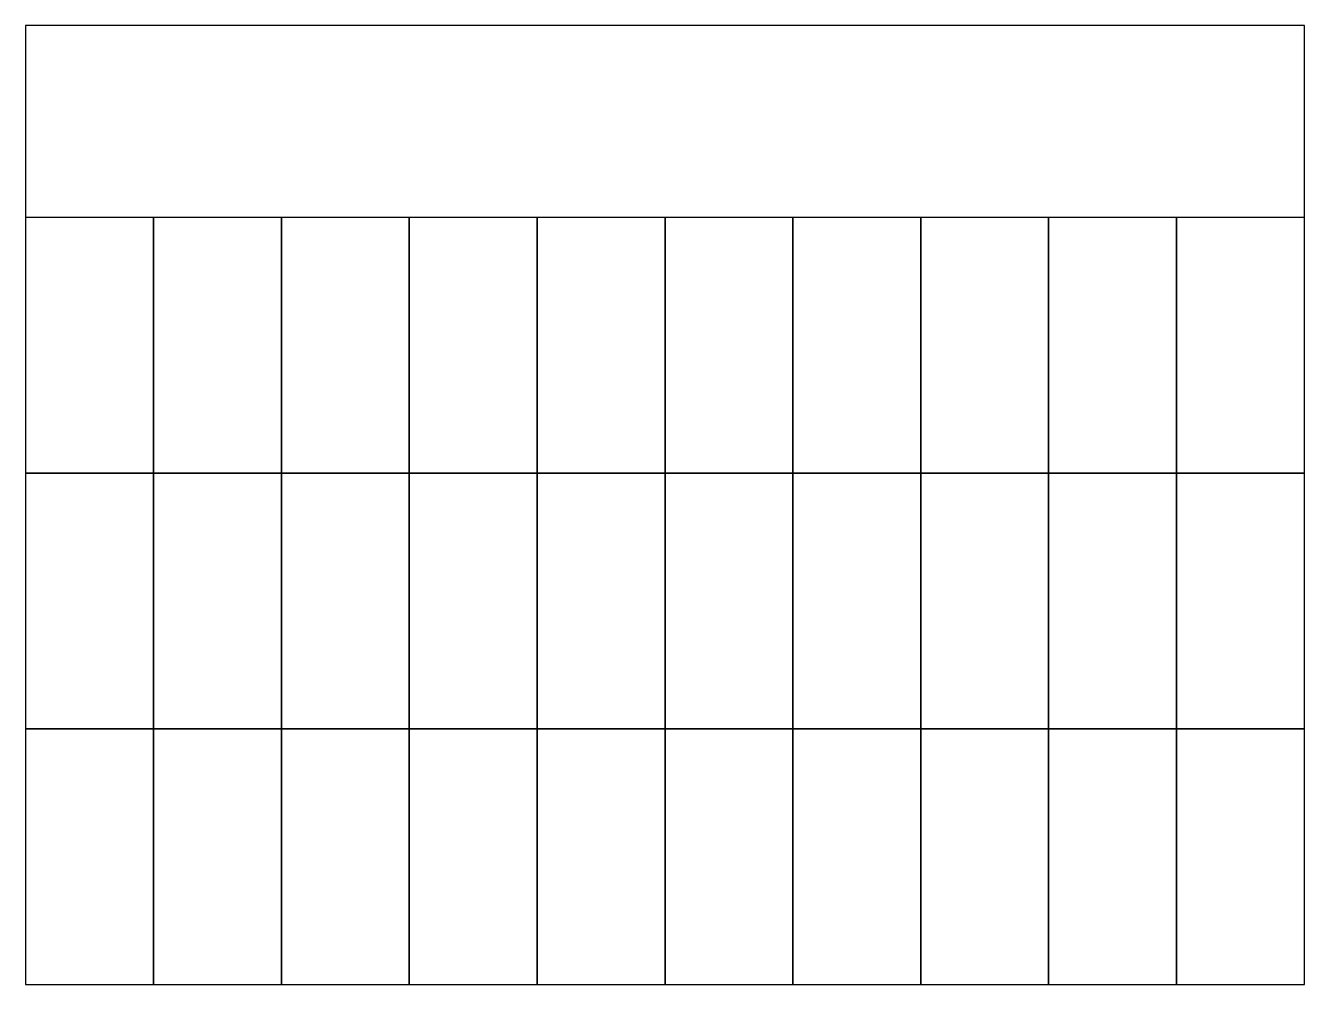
# Model space of a CAD drawing. Header units: inches. Extents: x 0 to 400, y 0 to 300.
import ezdxf

# ---------------------------------------------------------------- set-up
doc = ezdxf.new("R2010")
doc.units = ezdxf.units.IN
doc.header["$MEASUREMENT"] = 0

msp = doc.modelspace()

# ---------------------------------------------------------------- linework, layer by layer
for points in [[(0, 0), (400, 0), (400, 300), (0, 300)], [(0, 160), (40, 160), (40, 240), (0, 240)], [(40, 160), (80, 160), (80, 240), (40, 240)], [(80, 160), (120, 160), (120, 240), (80, 240)], [(120, 160), (160, 160), (160, 240), (120, 240)], [(160, 160), (200, 160), (200, 240), (160, 240)], [(200, 160), (240, 160), (240, 240), (200, 240)], [(240, 160), (280, 160), (280, 240), (240, 240)], [(280, 160), (320, 160), (320, 240), (280, 240)], [(320, 160), (360, 160), (360, 240), (320, 240)], [(360, 160), (400, 160), (400, 240), (360, 240)], [(0, 80), (40, 80), (40, 160), (0, 160)], [(40, 80), (80, 80), (80, 160), (40, 160)], [(80, 80), (120, 80), (120, 160), (80, 160)], [(120, 80), (160, 80), (160, 160), (120, 160)], [(160, 80), (200, 80), (200, 160), (160, 160)], [(200, 80), (240, 80), (240, 160), (200, 160)], [(240, 80), (280, 80), (280, 160), (240, 160)], [(280, 80), (320, 80), (320, 160), (280, 160)], [(320, 80), (360, 80), (360, 160), (320, 160)], [(360, 80), (400, 80), (400, 160), (360, 160)], [(0, 0), (40, 0), (40, 80), (0, 80)], [(40, 0), (80, 0), (80, 80), (40, 80)], [(80, 0), (120, 0), (120, 80), (80, 80)], [(120, 0), (160, 0), (160, 80), (120, 80)], [(160, 0), (200, 0), (200, 80), (160, 80)], [(200, 0), (240, 0), (240, 80), (200, 80)], [(240, 0), (280, 0), (280, 80), (240, 80)], [(280, 0), (320, 0), (320, 80), (280, 80)], [(320, 0), (360, 0), (360, 80), (320, 80)], [(360, 0), (400, 0), (400, 80), (360, 80)]]:
    msp.add_lwpolyline(points, close=True)

doc.saveas('drawing.dxf')
